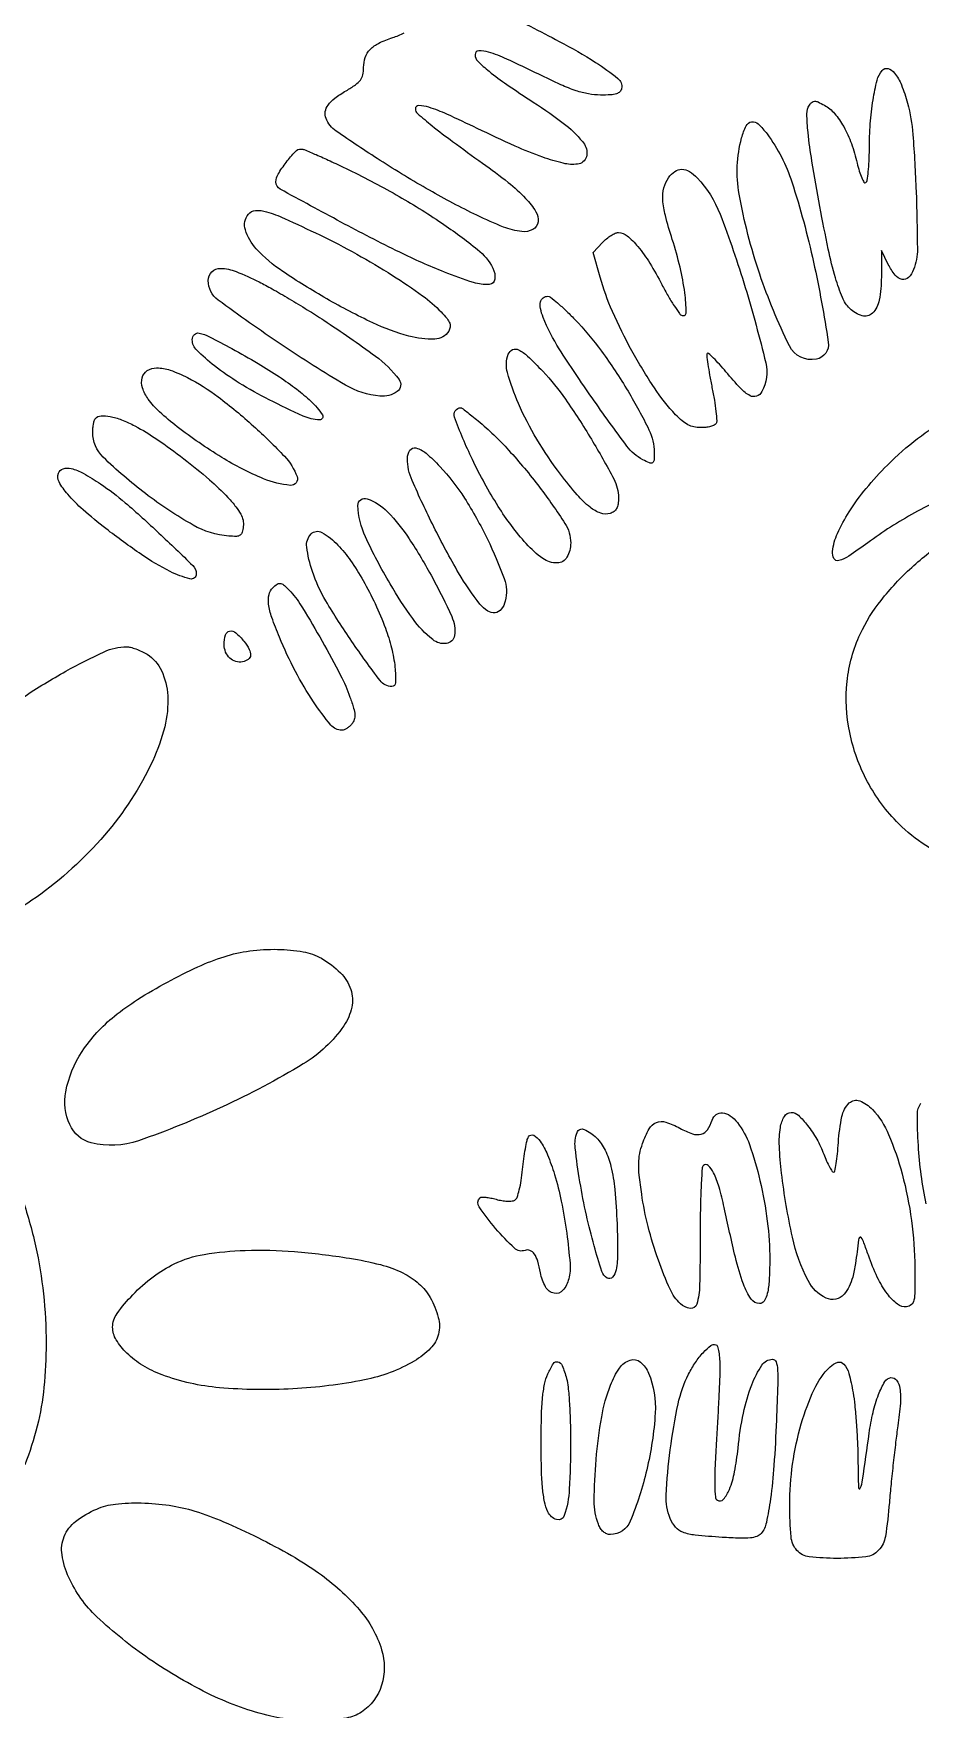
# Model space of a CAD drawing. Header units: inches. Extents: x 0 to 5940, y 0 to 4205.
# Drawn here: x 5472.47 to 5488.44, y 759.13 to 789.33 of the extents above; entities that cross this region are included whole.
import ezdxf

# ---------------------------------------------------------------- set-up
doc = ezdxf.new("R2010")
doc.units = ezdxf.units.IN
doc.header["$LTSCALE"] = 50
doc.header["$MEASUREMENT"] = 0
doc.layers.get('0').update_dxf_attribs({"color": 1})

# ---------------------------------------------------------------- blocks, each defined once
blk = doc.blocks.new('JACZ-COO-GE-001-CAR-LOGO-R00')
at = {"color": 8}
for points in [[(5659, 3260.41, -0.005784), (5673.71, 3252.89, -0.020767), (5682.83, 3247.6, -0.026494), (5688.43, 3243.6, -0.280891), (5689.36, 3241.07, -0.148359), (5688.92, 3240.25, -0.120802), (5688.06, 3239.74, -0.062857), (5686.58, 3239.47, -0.014682), (5684.04, 3239.41, -0.043391), (5681.04, 3239.69, -0.036131), (5677.94, 3240.49, -0.025158), (5674.1, 3242.01, -0.008145), (5668.57, 3244.62, 0.00634), (5660.54, 3248.45, 0.033171), (5655.97, 3250.21, 0.086514), (5653.48, 3250.52, 0.401027), (5652.57, 3249.57, 0.19896), (5653.24, 3247.95, 0.025239), (5656.1, 3245.37, 0.02113), (5660.55, 3242.05, 0.00751), (5667.17, 3237.66, -0.02279), (5675.37, 3231.86, -0.072915), (5680, 3227.04, -0.234573), (5680.5, 3223.89, -0.296576), (5678.28, 3222.06, -0.087514), (5674.72, 3222.27, -0.026938), (5669.54, 3223.81, -0.019885), (5662.6, 3226.59, -0.007508), (5653.13, 3231.02, 0.006307), (5645.49, 3234.61, 0.02996), (5640.98, 3236.34, 0.068505), (5638.43, 3236.78, 0.423952), (5637.57, 3235.95, 0.217484), (5638.1, 3234.78, 0.008667), (5641.76, 3231.72, 0.011502), (5646.93, 3227.74, 0.004214), (5654.42, 3222.33, -0.01426), (5660.9, 3217.46, -0.035299), (5665.26, 3213.44, -0.049288), (5667.83, 3210.11, -0.176946), (5668.38, 3207.53, -0.242821), (5667.03, 3205.64, -0.147418), (5664.27, 3205.12, -0.067171), (5659.71, 3206.26, -0.019018), (5653.01, 3209.21, -0.016332), (5641.11, 3215.5, -0.013079), (5628.71, 3223.01, -0.007715), (5617.65, 3230.37, -0.151768), (5615.15, 3233.54, -0.130392), (5614.96, 3235.26, -0.119142), (5615.64, 3236.91, -0.076763), (5617.32, 3238.6, -0.026928), (5620.19, 3240.5, 0.019029), (5622.57, 3242.02, 0.079923), (5623.79, 3243.19, 0.10934), (5624.38, 3244.49, 0.052536), (5624.57, 3246.32, -0.0829), (5625, 3248.87, -0.11048), (5626.22, 3250.86, -0.086897), (5628.43, 3252.46, -0.035586), (5631.89, 3253.85, 0.040291), (5634.76, 3255.04, 0.167761)], [(5775.96, 3140.62, 0.030606), (5762.88, 3134.46, 0.034144), (5751.15, 3126.95, -0.011703), (5746.38, 3123.59, -0.088085), (5743.87, 3122.49, -0.339798), (5742.67, 3123.01, -0.154343), (5742.32, 3124.8, -0.078372), (5743.56, 3129.32, -0.035127), (5746.5, 3134.75, -0.031066), (5750.76, 3140.62, -0.02369), (5756.1, 3146.49, -0.032802), (5763.68, 3153.15, -0.039848), (5771.62, 3158.29, -0.039737)], [(5538.76, 2962.65, -0.026728), (5542.21, 2950.36, -0.028112), (5544.2, 2938.29, -0.026745), (5544.87, 2925.88, -0.025257), (5544.31, 2914.83, -0.035562), (5542.63, 2905.11, -0.034016), (5539.51, 2895.4, -0.020557)], [(5765.85, 2960.91, -0.039421), (5763.86, 2975.61, -0.012448), (5763.61, 2983.46, -0.161529), (5764.51, 2986.21, -0.352448)]]:
    blk.add_lwpolyline(points, format="xyb", dxfattribs=at)
for points in [[(5761.13, 3237.38, -0.048333), (5762.49, 3229.51, -0.009553), (5763.29, 3215.22, -0.00706), (5763.62, 3200.74, -0.095328), (5762.66, 3195.56, -0.1036), (5761.39, 3193.6, -0.253258), (5759.79, 3193.12, -0.174202), (5758.03, 3194.2, -0.052861), (5756.32, 3196.88), (5754.57, 3200.38), (5754.57, 3193.7, -0.044708), (5754.05, 3187.91, -0.153916), (5752.32, 3184.62, -0.274421), (5749.73, 3183.97, -0.124403), (5746.62, 3185.82, -0.098214), (5744.79, 3188.56, -0.027209), (5743.06, 3193.47, -0.019377), (5741.25, 3200.68, -0.006441), (5739.14, 3211.38, -0.004105), (5737.14, 3222.8, -0.015668), (5736.17, 3229.97, -0.020809), (5735.88, 3234.73, -0.153958), (5736.51, 3236.88, -0.063979), (5737.17, 3237.63, -0.184953), (5737.81, 3237.87, -0.10923), (5738.67, 3237.68, -0.015753), (5740.28, 3236.85, -0.089897), (5742.8, 3234.79, -0.04793), (5745.11, 3231.48, -0.041832), (5747.06, 3227.23, -0.031777), (5748.5, 3222.31, 0.017351), (5749.03, 3220.26, 0.031136), (5749.63, 3218.62, 0.036112), (5750.21, 3217.53, 0.412787), (5750.64, 3217.42, 0.218629), (5751.01, 3217.98, 0.011557), (5751.3, 3220.12, 0.01644), (5751.5, 3222.77, 0.011069), (5751.57, 3225.8, -0.018172), (5751.8, 3232.2, -0.021561), (5752.5, 3238.2, -0.02103), (5753.51, 3243.15, -0.112903), (5754.74, 3245.58, -0.294499), (5756.24, 3246.06, -0.161792), (5757.9, 3244.95, -0.071592), (5759.6, 3241.96, -0.026934)], [(5725.89, 3229.63, -0.082375), (5732.1, 3217.59, -0.024126), (5737.55, 3197.42, -0.016474), (5741.25, 3177.33, -0.400104), (5738.27, 3173.07, -0.340083), (5731.5, 3176.41, -0.032913), (5724.04, 3194.45, -0.037091), (5718.87, 3214.55, -0.11117), (5719.49, 3228.63, -0.044972), (5720.62, 3231.68, -0.247564), (5721.99, 3232.69, -0.234479), (5723.65, 3232.17, -0.040993)], [(5620.07, 3221.02, -0.016609), (5632.75, 3214.38, -0.020039), (5644.17, 3207.28, -0.019523), (5653.19, 3200.63, -0.105211), (5657.04, 3195.94, -0.150335), (5657.53, 3193.2, -0.35671), (5656.14, 3191.86, -0.098642), (5652.17, 3192.32, -0.016046), (5644.85, 3194.96, -0.020316), (5633.64, 3199.93, -0.008404), (5618.89, 3207.51, -0.002295), (5603.66, 3215.76, -0.274038), (5602.57, 3217.6, -0.136561), (5603.11, 3219.53, -0.027132), (5605.14, 3222.51, -0.024249), (5607.44, 3225.25, -0.211685), (5608.87, 3225.86, -0.095897), (5609.68, 3225.7, -0.003379), (5612.66, 3224.44, -0.006158), (5616.15, 3222.87, -0.004258)], [(5708.35, 3218.61, -0.096733), (5714.06, 3209.53, -0.018606), (5720.41, 3191.07, -0.014665), (5725.53, 3172.17, -0.183722), (5724.6, 3164.94, -0.183828), (5723.26, 3163.78, -0.216462), (5721.6, 3163.9, -0.079487), (5719.26, 3165.72, -0.013997), (5715.56, 3169.89, 0.009129), (5713.9, 3171.8, 0.015324), (5712.43, 3173.34, 0.00913), (5711.19, 3174.51, 0.400813), (5710.86, 3174.5, 0.230748), (5710.72, 3174.1, 0.00424), (5711.02, 3171.81, 0.009525), (5711.45, 3169.1, 0.006106), (5712.05, 3165.97, -0.009167), (5712.64, 3162.8, -0.013073), (5713.03, 3159.97, -0.009013), (5713.25, 3157.62, -0.158756), (5713.07, 3156.89, -0.154146), (5712.62, 3156.5, -0.03763), (5711.68, 3156.17, -0.035026), (5710.49, 3155.95, -0.028748), (5709.21, 3155.88, -0.05499), (5707.52, 3156.06, -0.064284), (5706.01, 3156.61, -0.055762), (5704.52, 3157.6, -0.029408), (5702.91, 3159.13, -0.04205), (5697.58, 3165.86, -0.021023), (5691.95, 3175.17, -0.020993), (5687.06, 3185.06, -0.036652), (5683.97, 3193.66), (5682.24, 3199.9), (5684.58, 3202.39, -0.031622), (5685.59, 3203.34, -0.0327), (5686.71, 3204.15, -0.034607), (5687.77, 3204.71, -0.105649), (5688.56, 3204.88, -0.177999), (5690.71, 3204.09, -0.042619), (5693.44, 3201.34, -0.035294), (5696.43, 3197.2, -0.019917), (5699.48, 3191.8, 0.011004), (5701.01, 3188.97, 0.01531), (5702.52, 3186.51, 0.011706), (5703.87, 3184.56, 0.15675), (5704.56, 3184.05, 0.519485), (5705.59, 3184.81, 0.026308), (5705.22, 3189.74, 0.026268), (5704.03, 3196.18, 0.01937), (5702.08, 3203.17, -0.014169), (5700.34, 3209.14, -0.048431), (5699.7, 3213.14, -0.076), (5699.97, 3216.11, -0.092509), (5701.13, 3218.66, -0.089057), (5702.71, 3220.23, -0.154007), (5704.47, 3220.78, -0.137756), (5706.37, 3220.23, -0.065668)], [(5613.57, 3204.27, -0.014332), (5622.87, 3199.45, -0.014641), (5631.82, 3194.13, -0.015103), (5639.38, 3189, -0.046136), (5644.04, 3184.93, -0.018607), (5645.53, 3183.25, -0.078163), (5646.21, 3182.09, -0.132181), (5646.32, 3181.11, -0.10232), (5645.94, 3180.09, -0.252581), (5642.43, 3178.1, -0.070508), (5635.95, 3178.88, -0.045844), (5626.9, 3182.19, -0.018903), (5615.33, 3188.23, -0.018663), (5604.28, 3195.1, -0.057922), (5597.62, 3200.81, -0.112056), (5594.89, 3205.56, -0.253298), (5595.67, 3209.5, -0.205804), (5597.46, 3210.42, -0.087902), (5600.18, 3210.12, -0.036035), (5604.7, 3208.43, -0.005262)], [(5598.34, 3192.48, -0.01194), (5601.59, 3190.75, -0.004955), (5605.88, 3188.25, -0.004899), (5610.44, 3185.49, -0.006303), (5614.57, 3182.86, -0.013357), (5627.53, 3173.87, -0.075305), (5633.47, 3167.94, -0.419292), (5633, 3164.96, -0.179219), (5628.67, 3163.78, -0.11101), (5620.03, 3166.56, -0.015222), (5603.91, 3176.73, -0.010802), (5588.05, 3187.93, -0.237965), (5585.57, 3192.84, -0.201654), (5586.49, 3195.02, -0.203441), (5588.68, 3195.88, -0.087351), (5592.54, 3195.09, -0.022806)], [(5677.53, 3183.13, -0.034367), (5684.32, 3175.07, -0.023042), (5690.97, 3165.02, -0.020519), (5696.23, 3155.34, -0.114449), (5697.57, 3149.63, -0.021261), (5697.49, 3147.71, -0.236714), (5697.1, 3147.07, -0.244299), (5696.37, 3147.01, -0.022534), (5694.67, 3147.82, -0.11009), (5690.69, 3151.25, -0.007572), (5681.94, 3163.36, -0.010915), (5673.72, 3175.68, -0.046057), (5669.66, 3183.57, -0.042884), (5668.99, 3185.77, -0.107385), (5668.99, 3187.45, -0.176735), (5669.65, 3188.48, -0.165104), (5670.83, 3188.88, -0.169399), (5671.51, 3188.64, -0.009476), (5673.27, 3187.19, -0.013722), (5675.32, 3185.33, -0.009555)], [(5591.48, 3175.73, -0.008047), (5598.07, 3172, -0.013696), (5603.43, 3168.64, -0.016283), (5607.8, 3165.52, -0.025425), (5611.32, 3162.54, -0.059098), (5614.23, 3159.07, -0.607831), (5613.52, 3157.82, -0.098363), (5609.38, 3158.78, -0.011747), (5600.87, 3162.88, -0.019268), (5593.35, 3167.09, -0.028472), (5587.14, 3171.4, -0.028842), (5582.67, 3175.33, -0.200719), (5581.57, 3177.96, -0.197554), (5582.11, 3179.27, -0.258312), (5583.33, 3179.62, -0.063323), (5585.87, 3178.7, -0.006653)], [(5669.54, 3170.05, -0.037666), (5675.29, 3162.99, -0.017114), (5681.77, 3152.97, -0.012921), (5687.4, 3143, -0.122615), (5688.57, 3138.29, -0.033679), (5688.46, 3136.67, -0.089827), (5688.11, 3135.58, -0.115108), (5687.46, 3134.84, -0.078168), (5686.45, 3134.34, -0.166236), (5684.1, 3134.39, -0.079644), (5681.44, 3135.88, -0.047999), (5678.22, 3138.98, -0.015226), (5674.03, 3144.17, -0.026995), (5668.05, 3153.01, -0.032623), (5663.47, 3161.92, -0.033987), (5660.7, 3169.69, -0.161551), (5660.91, 3174.33, -0.197608), (5661.99, 3175.47, -0.224934), (5663.48, 3175.45, -0.075362), (5665.76, 3173.85, -0.012545)], [(5580.35, 3168.45, -0.04316), (5588.07, 3163.6, -0.021859), (5596.92, 3156.28, -0.019571), (5604.7, 3148.68, -0.100642), (5607.87, 3143.59, -0.549215), (5606.21, 3141.39, -0.078337), (5599.46, 3143.03, -0.039347), (5588.95, 3148.41, -0.026076), (5577.78, 3156.11, -0.021615), (5573.35, 3159.84, -0.052131), (5570.51, 3163.05, -0.076103), (5569.08, 3165.87, -0.141472), (5568.99, 3168.42, -0.191229), (5570.27, 3170.2, -0.142491), (5572.61, 3170.88, -0.084806), (5576.02, 3170.31, -0.034853)], [(5567.17, 3156.3, -0.029143), (5572.68, 3152.97, -0.013696), (5579.41, 3148.07, -0.013701), (5585.87, 3142.81, -0.028752), (5590.53, 3138.31, -0.016994), (5592.53, 3135.98, -0.046741), (5593.72, 3134.18, -0.066808), (5594.3, 3132.62, -0.084688), (5594.38, 3131.08, -0.040543), (5594.09, 3129.59, -0.176752), (5593.57, 3128.88, -0.144796), (5592.64, 3128.58, -0.02445), (5590.76, 3128.64, -0.110248), (5581.78, 3131.4, -0.033238), (5569.8, 3139.33, -0.02993), (5559.21, 3148.46, -0.202734), (5556.57, 3154.69, -0.021419), (5556.62, 3155.83, -0.025354), (5556.77, 3156.9, -0.025451), (5556.98, 3157.78, -0.124782), (5557.24, 3158.21, -0.182808), (5558.65, 3158.85, -0.063227), (5560.91, 3158.7, -0.04769), (5563.81, 3157.85, -0.025994)], [(5653.33, 3157.58, -0.033892), (5660.99, 3150.24, -0.022658), (5668.75, 3140.91, -0.018583), (5675.12, 3131.83, -0.144579), (5676.57, 3126.92, -0.130477), (5675.62, 3123.33, -0.264799), (5673.18, 3121.89, -0.160708), (5669.56, 3123.02, -0.055249), (5665.41, 3126.74, -0.042382), (5658.37, 3136.11, -0.028074), (5651.88, 3147.9, -0.023934), (5647.39, 3158.53, -0.521376), (5649.03, 3160.88, -0.162792), (5649.27, 3160.8, -0.002373), (5650.44, 3159.91, -0.006221), (5651.79, 3158.84, -0.00403)], [(5643.74, 3146.13, -0.046203), (5649.9, 3138.18, -0.028894), (5655.65, 3127.9, -0.025814), (5659.86, 3117.95, -0.149721), (5660.15, 3112.32, -0.101815), (5659.15, 3110.26, -0.202796), (5657.61, 3109.38, -0.176906), (5655.73, 3109.82, -0.077232), (5653.8, 3111.57, -0.039382), (5648.43, 3119.39, -0.015257), (5642.2, 3130.99, -0.011909), (5636.76, 3142.58, -0.102925), (5635.58, 3148.13, -0.153132), (5636.22, 3150.19, -0.311536), (5637.73, 3150.77, -0.117961), (5640.26, 3149.47, -0.027133)], [(5558.54, 3141.74, -0.031105), (5564.74, 3137.02, -0.010426), (5573.19, 3129.39, -0.00428), (5581.68, 3121.27, -0.203818), (5582.58, 3119.13, -0.486928), (5580.99, 3117.9, -0.054526), (5576.04, 3119.74, -0.033693), (5568.78, 3124.02, -0.015405), (5559.89, 3130.51, -0.014392), (5554.13, 3135.26, -0.035542), (5550.28, 3139.15, -0.049385), (5548.1, 3142.26, -0.223293), (5547.95, 3144.41, -0.227445), (5549.16, 3145.56, -0.14018), (5551.16, 3145.62, -0.066687), (5554.19, 3144.41, -0.018791)], [(5630.57, 3134.76, -0.047318), (5636, 3127.99, -0.021286), (5641.84, 3118.21, -0.01681), (5646.7, 3108.46, -0.14358), (5647.39, 3103.68, -0.336695), (5645.36, 3101.67, -0.20414), (5641.95, 3102.63, -0.067242), (5636.91, 3107.92, -0.024174), (5631.21, 3116.65, -0.024363), (5625.03, 3128.47, -0.099797), (5623.16, 3136.31, -0.529031), (5625.49, 3138.02, -0.11544)], [(5813.17, 3131.15, -0.079595), (5820.26, 3125.83, -0.046909), (5826.9, 3117.54, -0.04583), (5832.07, 3107.84, -0.061191), (5834.79, 3098.24, -0.065878), (5835.01, 3088.26, -0.049343), (5832.73, 3077.49, -0.048276), (5828.3, 3067.12, -0.055513), (5822.13, 3058.3, -0.106059), (5808.23, 3048, -0.099502), (5791, 3043.99, -0.099242), (5773.52, 3046.96, -0.104901), (5758.92, 3056.41, -0.073614), (5751.08, 3066.94, -0.073405), (5746.62, 3079.3, -0.075311), (5745.98, 3092.14, -0.084429), (5749.27, 3104.05, -0.058144), (5754.49, 3112.5, -0.03966), (5762.19, 3120.77, -0.039793), (5771.05, 3127.69, -0.060586), (5779.78, 3132.04, -0.066838), (5786.93, 3133.54, -0.025192), (5797.16, 3133.79, -0.024274), (5807.16, 3133.03, -0.090419)], [(5618.12, 3126.4, -0.037087), (5621.28, 3122.5, -0.022165), (5624.47, 3117.46, -0.020685), (5627.46, 3111.67, -0.019124), (5630.06, 3105.5, -0.029441), (5631.59, 3100.58, -0.033286), (5632.45, 3095.72, -0.032629), (5632.62, 3091.82, -0.407989), (5631.66, 3090.88, -0.235944), (5628.7, 3092.36, -0.009912), (5621.62, 3102.19, -0.017219), (5615.1, 3112.36, -0.053168), (5611.71, 3119.78, -0.047566), (5610.29, 3125.88, -0.229511), (5611.38, 3129.17, -0.342899), (5614.11, 3129.56, -0.073773)], [(5606.27, 3114.63, -0.048101), (5609.26, 3110.61, -0.007919), (5614.16, 3102.25, -0.008688), (5618.8, 3093.67, -0.035211), (5621.16, 3088.22, -0.01149), (5622.08, 3085.4, -0.055006), (5622.39, 3083.73, -0.098224), (5622.24, 3082.54, -0.093613), (5621.65, 3081.47, -0.039789), (5621.05, 3080.86, -0.038445), (5620.36, 3080.35, -0.041017), (5619.68, 3079.99, -0.100668), (5619.13, 3079.88, -0.224079), (5616.35, 3081.19, -0.024417), (5612, 3087.03, -0.027214), (5607.45, 3094.67, -0.022313), (5603.43, 3103.27, -0.014644), (5601.53, 3108.23, -0.050535), (5600.74, 3111.58, -0.085944), (5600.83, 3113.95, -0.144813), (5601.77, 3115.68, -0.052178), (5602.89, 3116.59, -0.204357), (5603.76, 3116.74, -0.133454), (5604.7, 3116.23, -0.01829)], [(5594.52, 3102.21, -0.040244), (5595.86, 3100.19, -0.143592), (5596.2, 3098.7, -0.225072), (5595.62, 3097.66, -0.107637), (5594.19, 3097.05, -0.124795), (5592.51, 3097.14, -0.111255), (5590.99, 3098.02, -0.105245), (5589.94, 3099.52, -0.101112), (5589.57, 3101.33, -0.065224), (5589.9, 3103.84, -0.291739), (5590.94, 3104.79, -0.227747), (5592.49, 3104.35, -0.045881)], [(5570.22, 3098.95, -0.150427), (5573.85, 3094.85, -0.093671), (5575.39, 3088.55, -0.073793), (5574.64, 3080.71, -0.048902), (5571.62, 3072.17, -0.068879), (5559.54, 3053.55, -0.059897), (5542.33, 3037.88, -0.067057), (5524.65, 3028.57, -0.210048), (5511.54, 3029.4, -0.087211), (5508.6, 3031.63, -0.095373), (5506.72, 3034.67, -0.074381), (5505.8, 3038.82, -0.0331), (5505.79, 3044.42, -0.064217), (5507.66, 3054.02, -0.06262), (5511.91, 3062.92, -0.052803), (5518.94, 3071.68, -0.028786), (5529.21, 3080.9, -0.020981), (5539.2, 3088.21, -0.020559), (5549.83, 3094.71, -0.019124), (5559.44, 3099.59, -0.105714), (5565.07, 3100.85, -0.067069), (5566.05, 3100.73, -0.023896), (5567.41, 3100.3, -0.023208), (5568.87, 3099.69, -0.025332)], [(5613.98, 3022.61, -0.065826), (5618.75, 3018.97, -0.117011), (5621.35, 3014.8, -0.133241), (5621.6, 3010.29, -0.098963), (5619.63, 3005.68, -0.107177), (5609.43, 2996.08, -0.026885), (5589.13, 2985.3, -0.025131), (5568.04, 2976.78, -0.145947), (5556.19, 2976.26, -0.231701), (5550.79, 2980.82, -0.149849), (5549.82, 2989.1, -0.10191), (5553.91, 2999.2, -0.076547), (5562.01, 3008.08, -0.028769), (5567.85, 3012.25, -0.016649), (5575.3, 3016.62, -0.016664), (5582.99, 3020.46, -0.029932), (5589.57, 3023.01, -0.044666), (5595.99, 3024.45, -0.036982), (5602.98, 3024.85, -0.038445), (5609.41, 3024.25, -0.087603)], [(5752.34, 2984.63, -0.089599), (5756.4, 2978.36, -0.033753), (5759.79, 2968.44, -0.031789), (5762.13, 2956.78, -0.031507), (5762.99, 2944.88, -0.004123), (5762.99, 2938.96, -0.050168), (5762.75, 2936.71, -0.161995), (5762.11, 2935.62, -0.145651), (5760.91, 2935.07, -0.206925), (5758.62, 2935.7, -0.064542), (5756.08, 2938.33, -0.048753), (5753.56, 2942.52, -0.027654), (5751.32, 2948, 0.006228), (5750.2, 2951.13, 0.053381), (5749.53, 2952.45, 0.479939), (5749.12, 2952.5, 0.168261), (5748.83, 2951.88, -0.006696), (5748.07, 2945.95, -0.029893), (5747.37, 2942.51, -0.050686), (5746.49, 2940.18, -0.062006), (5745.2, 2938.23, -0.338759), (5740.68, 2937.28, -0.163582), (5736.18, 2941.65, -0.065036), (5732.24, 2952.57, -0.024585), (5729.53, 2968.61, -0.017227), (5728.96, 2975.44, -0.051725), (5729.21, 2980.11, -0.095133), (5730.22, 2982.89, -0.264372), (5731.96, 2983.88, -0.191061), (5733.73, 2983.17, -0.038437), (5736.06, 2980.61, -0.037651), (5738.34, 2977.18, -0.036676), (5740.11, 2973.42, 0.013179), (5740.83, 2971.68, 0.020043), (5741.55, 2970.21, 0.015436), (5742.21, 2969.08, 0.258373), (5742.57, 2968.88, 0.357932), (5742.88, 2969.13, 0.008743), (5743.23, 2971.07, 0.015045), (5743.55, 2973.48, 0.009167), (5743.79, 2976.34, -0.034699), (5744.66, 2982.88, -0.150759), (5746.52, 2986.26, -0.292952), (5749.13, 2986.79, -0.111999)], [(5718.43, 2981.32, -0.082767), (5721.45, 2975.82, -0.026215), (5724.09, 2966.79, -0.026098), (5725.94, 2956.56, -0.031995), (5726.55, 2946.88, -0.012891), (5726.41, 2941.74, -0.044335), (5725.94, 2938.45, -0.081925), (5725.15, 2936.53, -0.259101), (5723.98, 2935.88, -0.251017), (5721.85, 2937.02, -0.058773), (5719.96, 2940.74, -0.029839), (5717.92, 2947.53, -0.005831), (5715.11, 2959.99, 0.01747), (5713.82, 2965.16, 0.044861), (5712.44, 2968.75, 0.08948), (5711.09, 2970.56, 0.405655), (5709.9, 2970.54, 0.183535), (5709.57, 2969.79, 0.002828), (5709.31, 2965, 0.007135), (5709.13, 2959.37, 0.00461), (5709.07, 2952.85, -0.005395), (5708.94, 2940.44, -0.065275), (5708.22, 2935.73, -0.366178), (5706.61, 2934.67, -0.161026), (5704.13, 2935.82, -0.098976), (5701.53, 2939.47, -0.020613), (5698.6, 2946.79, -0.022034), (5696.02, 2955.26, -0.026965), (5694.4, 2963.37, -0.008422), (5693.79, 2968.13, -0.031715), (5693.65, 2971.14, -0.045598), (5693.91, 2973.54, -0.035169), (5694.61, 2976.07, -0.041655), (5696.27, 2979.76, -0.170125), (5698.08, 2981.37, -0.178035), (5700.44, 2981.46, -0.046446), (5703.98, 2979.93, 0.040866), (5707.15, 2978.52, 0.146747), (5709.34, 2978.42, 0.184526), (5710.92, 2979.53, 0.071961), (5712.1, 2981.97, -0.161417), (5713.11, 2983.36, -0.18318), (5714.7, 2983.79, -0.130259), (5716.61, 2983.07, -0.071318)], [(5672.52, 2968.31, -0.025712), (5674.21, 2961.63, -0.015338), (5675.57, 2953.54, -0.012932), (5676.4, 2945.95, -0.082582), (5676.09, 2942.1, -0.114598), (5674.61, 2939.21, -0.277261), (5672.42, 2938.47, -0.214727), (5670.27, 2940.07, -0.083469), (5668.98, 2943.64, 0.027145), (5668.3, 2946.53, 0.079571), (5667.42, 2948.38, 0.145013), (5666.35, 2949.24, 0.191477), (5665.11, 2949.25, -0.287805), (5662.47, 2949.77, -0.027214), (5657.73, 2954.75, -0.027108), (5653.6, 2960.14, -0.360627), (5653.82, 2962.46, -0.199685), (5654.23, 2962.63, -0.023415), (5655.24, 2962.58, -0.025152), (5656.48, 2962.39, -0.018051), (5657.85, 2962.07, 0.027527), (5659.27, 2961.76, 0.030386), (5660.67, 2961.62, 0.031847), (5661.87, 2961.65, 0.116534), (5662.58, 2961.89, 0.175457), (5663.11, 2962.55, 0.019709), (5663.66, 2964.44, 0.021921), (5664.15, 2966.83, 0.015827), (5664.48, 2969.52, -0.010002), (5664.79, 2972.25, -0.01234), (5665.19, 2974.78, -0.010771), (5665.62, 2976.87, -0.083836), (5666, 2977.79, -0.391684), (5667.28, 2978.14, -0.122281), (5668.9, 2976.7, -0.053712), (5670.74, 2973.28, -0.021935)], [(5683.03, 2977.51, -0.083651), (5685.21, 2974.44, -0.054297), (5686.68, 2970.33, -0.036246), (5687.63, 2964.53, -0.011894), (5688.2, 2955.88, -0.010053), (5688.36, 2948.59, -0.045697), (5687.98, 2944.37, -0.135641), (5687.08, 2942.49, -0.366255), (5685.72, 2942.29, -0.177553), (5684.41, 2943.95, -0.009783), (5682.45, 2950.4, -0.014739), (5680.52, 2958.1, -0.012068), (5678.9, 2966.42, -0.014134), (5677.7, 2975, -0.117594), (5678.17, 2978.87, -0.431412), (5679.95, 2979.62, -0.092832)], [(5621.07, 2947.27, -0.022854), (5628.8, 2945.66, -0.050908), (5634.44, 2943.58, -0.067282), (5638.48, 2940.88, -0.084739), (5641.3, 2937.38, -0.061222), (5643.34, 2932.38, -0.128702), (5643.38, 2928.22, -0.132482), (5641.38, 2924.65, -0.066731), (5637.28, 2921.45, -0.084007), (5624.78, 2916.71, -0.035104), (5606.83, 2914.46, -0.03515), (5588.36, 2914.75, -0.068099), (5573.98, 2918, -0.046343), (5569.14, 2920.34, -0.056156), (5565.14, 2923.42, -0.065233), (5562.46, 2926.78, -0.136484), (5561.57, 2929.98, -0.157912), (5562.68, 2933.39, -0.036262), (5566.63, 2938.09, -0.037139), (5571.75, 2942.63, -0.050443), (5577.02, 2945.86, -0.071772), (5584.56, 2948.25, -0.032704), (5594.88, 2949.25, -0.028309), (5607.21, 2948.95, -0.019624)], [(5714.02, 2919.79, -0.007508), (5713.95, 2916.85, -0.001809), (5713.74, 2911.97, -0.001856), (5713.46, 2906.38, -0.001841), (5713.13, 2900.77, 0.004689), (5712.8, 2894.43, 0.015172), (5712.75, 2890.21, 0.015152), (5712.89, 2887.31, 0.239063), (5713.39, 2886.49, 0.370148), (5714.93, 2886.73, 0.082117), (5716.43, 2889.22, 0.047433), (5717.72, 2893.62, 0.021482), (5718.59, 2899.57, -0.024897), (5719.94, 2908.36, -0.04192), (5722.05, 2915.51, -0.052246), (5724.58, 2920.43, -0.253149), (5727.25, 2921.88, -0.315757), (5728.12, 2921.27, -0.070843), (5728.51, 2919.39, -0.024278), (5728.57, 2915.6, -0.002477), (5728.23, 2906.63, -0.006654), (5727.6, 2895.21, -0.016408), (5726.74, 2886.85, -0.018888), (5725.7, 2880.88, -0.121197), (5724.37, 2878.14, -0.13245), (5723.32, 2877.4, -0.063257), (5721.68, 2877.02, -0.033864), (5719.09, 2876.94, -0.007212), (5714.59, 2877.17, -0.008132), (5707.81, 2877.73, -0.063229), (5704.73, 2878.43, -0.129708), (5702.92, 2879.69, -0.078017), (5701.54, 2881.94, -0.111766), (5700.54, 2887.78, -0.018716), (5701.57, 2899.18, -0.021102), (5703.54, 2910.69, -0.064113), (5706.18, 2918.17, -0.031691), (5707.9, 2921.1, -0.037884), (5709.89, 2923.6, -0.039443), (5711.78, 2925.35, -0.253685), (5713.01, 2925.56, -0.246984), (5713.42, 2925.13, -0.025693), (5713.74, 2923.72, -0.02719), (5713.96, 2921.89, -0.01836)], [(5675.53, 2917.09, -0.044057), (5675.93, 2914.92, -0.007814), (5676.26, 2910.8, -0.008402), (5676.48, 2905.94, -0.007481), (5676.56, 2900.88, -0.014307), (5676.23, 2889.26, -0.06542), (5674.97, 2882.63, -0.405508), (5673.04, 2881.63, -0.220377), (5670.85, 2883.56, -0.051626), (5670.02, 2886.12, -0.027846), (5669.52, 2889.4, -0.018504), (5669.24, 2893.97, -0.005689), (5669.17, 2900.88, -0.005689), (5669.24, 2907.78, -0.018504), (5669.52, 2912.35, -0.027846), (5670.02, 2915.64, -0.051626), (5670.85, 2918.2, -0.037117), (5672.23, 2920.8, -0.320443), (5673.37, 2921.26, -0.245713), (5674.44, 2920.33, -0.025924)], [(5696.12, 2918.41, -0.115421), (5697.8, 2908.4, -0.04214), (5695.66, 2894.1, -0.039388), (5691.53, 2881.23, -0.304139), (5686.53, 2877.88, -0.098054), (5685.63, 2878.06, -0.079865), (5684.8, 2878.57, -0.070798), (5684.08, 2879.38, -0.053803), (5683.55, 2880.44, -0.092638), (5682.48, 2886.33, -0.019951), (5682.96, 2896.71, -0.021774), (5684.36, 2907.45, -0.048587), (5686.56, 2915.38, -0.058466), (5688.82, 2919.69, -0.167234), (5691.5, 2921.68, -0.254317), (5694.06, 2921.18, -0.122105)], [(5747.47, 2913.5, -0.018032), (5747.9, 2910.37, -0.006949), (5748.28, 2906, -0.00687), (5748.56, 2901.25, -0.008418), (5748.69, 2896.8, 0.004385), (5748.83, 2889.58, 0.802243), (5749.27, 2889.5, 0.066744), (5749.86, 2891.6, 0.001176), (5751.51, 2903.31, -0.023812), (5752.49, 2908.56, -0.035012), (5753.88, 2913.03, -0.038013), (5755.45, 2916.3, -0.23924), (5756.96, 2917.28, -0.273652), (5758.41, 2916.62, -0.117094), (5759.23, 2914.57, -0.055717), (5759.34, 2910.86, -0.016262), (5758.71, 2905.19, 0.005705), (5758.16, 2901.06, 0.002935), (5757.56, 2895.89, 0.002916), (5757, 2890.56, 0.004402), (5756.58, 2885.91, -0.018501), (5755.58, 2877.39, -0.150543), (5753.88, 2873.91, -0.178273), (5750.65, 2872.29, -0.028253), (5743.46, 2871.88, -0.029179), (5736.48, 2872.29, -0.18356), (5733.37, 2873.9, -0.161891), (5731.91, 2877.3, -0.021494), (5731.57, 2885.22, -0.035156), (5732.3, 2895.58, -0.035608), (5734.47, 2905.7, -0.038226), (5737.71, 2914.32, -0.087631), (5741.68, 2919.99, -0.126107), (5743.61, 2921.13, -0.288889), (5745.16, 2920.68, -0.118587), (5746.42, 2918.36, -0.021236)], [(5582.21, 2883.76, -0.026619), (5589.43, 2881.1, -0.014329), (5598.04, 2877.11, -0.014302), (5606.49, 2872.58, -0.024186), (5613.26, 2868.26, -0.059481), (5623.54, 2858.94, -0.104779), (5629.09, 2848.96, -0.149863), (5629.1, 2840.02, -0.1753), (5624.02, 2833.26, -0.102532), (5620.3, 2831.79, -0.032148), (5614.31, 2831.14, -0.031564), (5607.57, 2831.28, -0.036785), (5601.25, 2832.28, -0.055216), (5586.34, 2837.57, -0.037721), (5570.78, 2846.61, -0.038251), (5557.64, 2857.21, -0.097768), (5550.55, 2867.11, -0.068265), (5548.86, 2872.78, -0.136218), (5549.4, 2877.39, -0.132023), (5552.27, 2881.16, -0.062305), (5557.57, 2884.28, -0.075307), (5562.27, 2885.53, -0.032331), (5568.77, 2885.81, -0.031329), (5575.79, 2885.22, -0.038267)]]:
    blk.add_lwpolyline(points, format="xyb", close=True, dxfattribs=at)

msp = doc.modelspace()

# ---------------------------------------------------------------- block references
at = {"xscale": 0.07174195398747743, "yscale": 0.07174195398747743, "zscale": 0.07174195398747743}
msp.add_blockref('JACZ-COO-GE-001-CAR-LOGO-R00', (5074.895, 555.821), dxfattribs=at)

doc.saveas('drawing.dxf')
